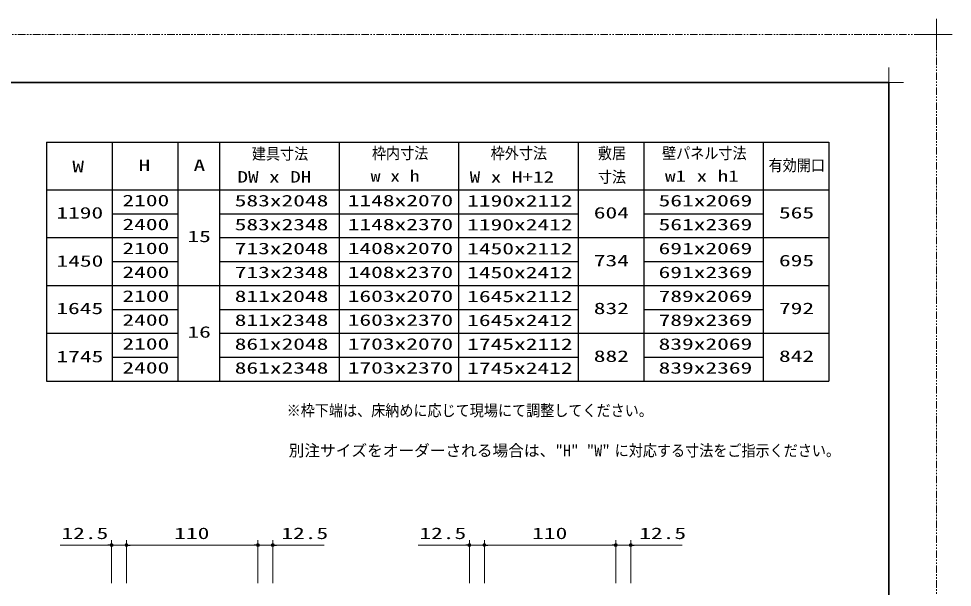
# Model space of a CAD drawing. Units: millimetres, scale not verified. Extents: x -1306 to 1306, y -607 to 607.
# Drawn here: x -381 to 400, y 131 to 607 of the extents above; entities that cross this region are included whole.
import ezdxf
from ezdxf.enums import TextEntityAlignment as Align

# ---------------------------------------------------------------- set-up
doc = ezdxf.new("R2010")
doc.units = ezdxf.units.MM
doc.header["$LTSCALE"] = 5
doc.header["$PDMODE"] = 32
doc.header["$PDSIZE"] = 2.5
doc.linetypes.add('USER1', pattern=[2.5, 1.25, -0.25, 0.25, -0.25, 0.25, -0.25])
for name, color, linetype, lineweight in [('0-1_線(黄)', 2, 'Continuous', 15), ('0-3_陰線', 4, 'USER1', 9), ('0-D_線(白)', 7, 'Continuous', 30), ('1-1_寸法線', 3, 'Continuous', 13), ('1-4_DEFPOINTS', 7, 'Continuous', 5), ('1-5_0', 3, 'Continuous', 25), ('1-7_図面枠', 7, 'Continuous', 35), ('1-8_一般', 7, 'Continuous', 5)]:
    doc.layers.add(name, color=color, linetype=linetype, lineweight=lineweight)
doc.styles.add('ＭＳ ゴシック', font='')
doc.styles.get('ＭＳ ゴシック').set_extended_font_data('MS Gothic')

# ---------------------------------------------------------------- blocks, each defined once
blk = doc.blocks.new('_DOT')
at = {"layer": '1-5_0'}
blk.add_line((-2.5, 0), (-5, 0), dxfattribs=at)
for points in [[(0, 0), (-2.5, 0), (-2.48, 0.313)], [(0, 0), (-2.48, -0.313), (-2.5, 0)], [(0, 0), (-2.48, 0.313), (-2.421, 0.622)], [(0, 0), (-2.421, -0.622), (-2.48, -0.313)], [(0, 0), (-2.421, 0.622), (-2.324, 0.92)], [(0, 0), (-2.324, -0.92), (-2.421, -0.622)], [(0, 0), (-2.324, 0.92), (-2.191, 1.204)], [(0, 0), (-2.191, -1.204), (-2.324, -0.92)], [(0, 0), (-2.191, 1.204), (-2.023, 1.469)], [(0, 0), (-2.023, -1.469), (-2.191, -1.204)], [(0, 0), (-2.023, 1.469), (-1.822, 1.711)], [(0, 0), (-1.822, -1.711), (-2.023, -1.469)], [(0, 0), (-1.822, 1.711), (-1.594, 1.926)], [(0, 0), (-1.594, -1.926), (-1.822, -1.711)], [(0, 0), (-1.594, 1.926), (-1.34, 2.111)], [(0, 0), (-1.34, -2.111), (-1.594, -1.926)], [(0, 0), (-1.34, 2.111), (-1.064, 2.262)], [(0, 0), (-1.064, -2.262), (-1.34, -2.111)], [(0, 0), (-1.064, 2.262), (-0.773, 2.378)], [(0, 0), (-0.773, -2.378), (-1.064, -2.262)], [(0, 0), (-0.773, 2.378), (-0.468, 2.456)], [(0, 0), (-0.468, -2.456), (-0.773, -2.378)], [(0, 0), (-0.468, 2.456), (-0.157, 2.495)], [(0, 0), (-0.157, -2.495), (-0.468, -2.456)], [(0, 0), (-0.157, 2.495), (0.157, 2.495)], [(0, 0), (0.157, -2.495), (-0.157, -2.495)], [(0, 0), (0.157, 2.495), (0.468, 2.456)], [(0, 0), (0.468, 2.456), (0.773, 2.378)], [(0, 0), (0.773, 2.378), (1.064, 2.262)], [(0, 0), (1.064, 2.262), (1.34, 2.111)], [(0, 0), (1.34, 2.111), (1.594, 1.926)], [(0, 0), (1.594, 1.926), (1.822, 1.711)], [(0, 0), (1.822, 1.711), (2.023, 1.469)], [(0, 0), (2.023, 1.469), (2.191, 1.204)], [(0, 0), (2.191, 1.204), (2.324, 0.92)], [(0, 0), (2.324, 0.92), (2.421, 0.622)], [(0, 0), (2.421, 0.622), (2.48, 0.313)], [(0, 0), (2.48, 0.313), (2.5, 0)], [(0, 0), (0.468, -2.456), (0.157, -2.495)], [(0, 0), (0.773, -2.378), (0.468, -2.456)], [(0, 0), (1.064, -2.262), (0.773, -2.378)], [(0, 0), (1.34, -2.111), (1.064, -2.262)], [(0, 0), (1.594, -1.926), (1.34, -2.111)], [(0, 0), (1.822, -1.711), (1.594, -1.926)], [(0, 0), (2.023, -1.469), (1.822, -1.711)], [(0, 0), (2.191, -1.204), (2.023, -1.469)], [(0, 0), (2.324, -0.92), (2.191, -1.204)], [(0, 0), (2.421, -0.622), (2.324, -0.92)], [(0, 0), (2.48, -0.313), (2.421, -0.622)], [(0, 0), (2.5, 0), (2.48, -0.313)]]:
    blk.add_solid(points, dxfattribs=at)
blk = doc.blocks.new('グループ-13-1')
at = {"layer": '1-8_一般'}
for p, q in [((62041.6, -14029.5), (62041.6, -13365.5)), ((61709.6, -13697.5), (62373.6, -13697.5))]:
    blk.add_line(p, q, dxfattribs=at)

msp = doc.modelspace()

# ---------------------------------------------------------------- linework, layer by layer
at = {"layer": '0-3_陰線'}
for p, q in [((387.036, 594), (-1292.964, 594)), ((387.036, -594), (387.036, 594))]:
    msp.add_line(p, q, dxfattribs=at)
at = {"layer": '0-D_線(白)'}
for p, q in [((-357.964, 504), (-357.964, 304)), ((-357.964, 504), (297.036, 504)), ((-302.964, 504), (-302.964, 304)), ((-247.964, 504), (-247.964, 304)), ((-212.964, 504), (-212.964, 304)), ((-112.964, 504), (-112.964, 304)), ((-12.964, 504), (-12.964, 304)), ((87.036, 504), (87.036, 304)), ((142.036, 504), (142.036, 304)), ((242.036, 504), (242.036, 304)), ((297.036, 504), (297.036, 304)), ((-357.964, 464), (297.036, 464)), ((-302.964, 444), (-247.964, 444)), ((-212.964, 444), (87.036, 444)), ((142.036, 444), (242.036, 444)), ((-357.964, 424), (-247.964, 424)), ((-212.964, 424), (297.036, 424)), ((-302.964, 404), (-247.964, 404)), ((-212.964, 404), (87.036, 404)), ((142.036, 404), (242.036, 404)), ((-357.964, 384), (297.036, 384)), ((-302.964, 364), (-247.964, 364)), ((-212.964, 364), (87.036, 364)), ((142.036, 364), (242.036, 364)), ((-357.964, 344), (-247.964, 344)), ((-212.964, 344), (297.036, 344)), ((-302.964, 324), (-247.964, 324)), ((-212.964, 324), (87.036, 324)), ((142.036, 324), (242.036, 324)), ((-357.964, 304), (297.036, 304)), ((-302.964, 304), (-247.964, 304))]:
    msp.add_line(p, q, dxfattribs=at)
at = {"layer": '1-1_寸法線'}
for p, q in [((-306.427, 166.73), (-346.475, 166.73)), ((-303.427, 134.727), (-303.427, 170.73)), ((-290.927, 166.73), (-303.427, 166.73)), ((-290.927, 134.73), (-290.927, 170.73)), ((-290.927, 134.73), (-290.927, 170.73)), ((-287.927, 166.73), (-183.927, 166.73)), ((-287.927, 166.73), (-284.927, 166.73)), ((-183.927, 166.73), (-186.927, 166.73)), ((-180.927, 134.73), (-180.927, 170.73)), ((-180.927, 134.73), (-180.927, 170.73)), ((-180.927, 166.73), (-168.427, 166.73)), ((-168.427, 134.727), (-168.427, 170.73)), ((-165.427, 166.73), (-125.38, 166.73)), ((-6.851, 166.73), (-46.898, 166.73)), ((-3.851, 134.727), (-3.851, 170.73)), ((8.649, 166.73), (-3.851, 166.73)), ((8.649, 134.73), (8.649, 170.73)), ((8.649, 134.73), (8.649, 170.73)), ((11.649, 166.73), (115.649, 166.73)), ((11.649, 166.73), (14.649, 166.73)), ((115.649, 166.73), (112.649, 166.73)), ((118.649, 134.73), (118.649, 170.73)), ((118.649, 134.73), (118.649, 170.73)), ((118.649, 166.73), (131.149, 166.73)), ((131.149, 134.727), (131.149, 170.73)), ((134.149, 166.73), (174.197, 166.73))]:
    msp.add_line(p, q, dxfattribs=at)
at = {"layer": '1-4_DEFPOINTS'}
for p, q in [((347.036, 541.55), (347.036, 566.45)), ((334.586, 554), (359.486, 554))]:
    msp.add_line(p, q, dxfattribs=at)
for p in [(-303.427, 166.73), (-180.927, 166.73), (-168.427, 166.73), (-3.851, 166.73), (118.649, 166.73), (131.149, 166.73)]:
    msp.add_point(p, dxfattribs=at)
at = {"layer": '1-7_図面枠'}
msp.add_lwpolyline([(-1252.964, -554), (347.036, -554), (347.036, 554), (-1252.964, 554)], close=True, dxfattribs=at)

# ---------------------------------------------------------------- block references
at = {"layer": '0-3_陰線', "xscale": 0.04, "yscale": 0.04}
msp.add_blockref('グループ-13-1', (-2094.629, 1141.9), dxfattribs=at)
at = {"layer": '1-1_寸法線', "xscale": 0.6, "yscale": 0.6}
for p in [(-303.427, 166.73), (-180.927, 166.73), (-180.927, 166.73), (-3.851, 166.73), (118.649, 166.73), (118.649, 166.73)]:
    msp.add_blockref('_DOT', p, dxfattribs=at)
at = {"layer": '1-1_寸法線', "xscale": 0.6, "yscale": 0.6, "rotation": 180}
for p in [(-290.927, 166.73), (-290.927, 166.73), (-168.427, 166.73), (8.649, 166.73), (8.649, 166.73), (131.149, 166.73)]:
    msp.add_blockref('_DOT', p, dxfattribs=at)

# ---------------------------------------------------------------- texts
at = {"layer": '0-1_線(黄)', "style": 'ＭＳ ゴシック'}
for s, height, width, p in [('建具寸法', 9.604, 0.9, (-185.965, 486.519)), ('枠内寸法', 9.604, 0.9, (-85.438, 487.002)), ('枠外寸法', 9.604, 0.9, (13.954, 487.002)), ('敷居', 9.604, 0.9, (103.708, 487.002)), ('壁パネル寸法', 9.604, 0.9, (157.382, 487.002)), ('W', 9.604, 1.5, (-336.217, 475.906)), ('H', 9.604, 1.5, (-280.826, 476.887)), ('A', 9.604, 1.5, (-234.792, 476.887)), ('有効開口', 9.604, 0.9, (246.543, 476.887)), ('DW x DH', 9.604, 1.35, (-197.962, 467.19)), ('w x h', 9.621, 1.25, (-86.509, 467.877)), ('W x H+12', 9.621, 1.35, (-3.657, 467.122)), ('寸法', 9.604, 0.9, (103.657, 467.122)), ('w1 x h1', 9.604, 1.35, (159.814, 467.877)), ('2100', 9.604, 1.5, (-294.301, 447.408)), ('583x2048', 9.604, 1.5, (-200.324, 447.282)), ('1148x2070', 9.604, 1.5, (-105.729, 447.348)), ('1190x2112', 9.604, 1.5, (-5.729, 447.136)), ('561x2069', 9.604, 1.5, (154.476, 447.282)), ('1190', 9.604, 1.5, (-349.621, 437.121)), ('604', 9.604, 1.5, (100.222, 437.157)), ('565', 9.604, 1.5, (255.222, 437.157)), ('2400', 9.604, 1.5, (-294.301, 427.408)), ('583x2348', 9.604, 1.5, (-200.324, 427.282)), ('1148x2370', 9.604, 1.5, (-105.729, 427.348)), ('1190x2412', 9.604, 1.5, (-5.729, 427.136)), ('561x2369', 9.604, 1.5, (154.476, 427.282)), ('15', 9.604, 1.5, (-239.89, 417.388)), ('2100', 9.604, 1.5, (-294.301, 407.408)), ('713x2048', 9.604, 1.5, (-200.324, 407.282)), ('1408x2070', 9.604, 1.5, (-105.729, 407.348)), ('1450x2112', 9.604, 1.5, (-5.729, 407.136)), ('691x2069', 9.604, 1.5, (154.476, 407.282)), ('1450', 9.604, 1.5, (-349.479, 396.817)), ('734', 9.604, 1.5, (100.222, 397.157)), ('695', 9.604, 1.5, (255.222, 397.157)), ('2400', 9.604, 1.5, (-294.301, 387.408)), ('713x2348', 9.604, 1.5, (-200.324, 387.282)), ('1408x2370', 9.604, 1.5, (-105.729, 387.348)), ('1450x2412', 9.604, 1.5, (-5.729, 387.136)), ('691x2369', 9.604, 1.5, (154.476, 387.282)), ('2100', 9.604, 1.5, (-294.301, 367.408)), ('811x2048', 9.604, 1.5, (-200.324, 367.282)), ('1603x2070', 9.604, 1.5, (-105.729, 367.348)), ('1645x2112', 9.604, 1.5, (-5.729, 367.136)), ('789x2069', 9.604, 1.5, (154.476, 367.282)), ('1645', 9.604, 1.5, (-349.621, 357.121)), ('832', 9.604, 1.5, (100.222, 357.157)), ('792', 9.604, 1.5, (255.222, 357.157)), ('2400', 9.604, 1.5, (-294.301, 347.408)), ('811x2348', 9.604, 1.5, (-200.324, 347.282)), ('1603x2370', 9.604, 1.5, (-105.729, 347.348)), ('1645x2412', 9.604, 1.5, (-5.729, 347.136)), ('789x2369', 9.604, 1.5, (154.476, 347.282)), ('16', 9.604, 1.5, (-239.89, 337.388)), ('2100', 9.604, 1.5, (-294.301, 327.408)), ('861x2048', 9.604, 1.5, (-200.324, 327.282)), ('1703x2070', 9.604, 1.5, (-105.729, 327.348)), ('1745x2112', 9.604, 1.5, (-5.729, 327.136)), ('839x2069', 9.604, 1.5, (154.476, 327.282)), ('1745', 9.604, 1.5, (-349.479, 316.817)), ('882', 9.604, 1.5, (100.222, 317.157)), ('842', 9.604, 1.5, (255.222, 317.157)), ('2400', 9.604, 1.5, (-294.301, 307.408)), ('861x2348', 9.604, 1.5, (-200.324, 307.282)), ('1703x2370', 9.604, 1.5, (-105.729, 307.348)), ('1745x2412', 9.604, 1.5, (-5.729, 307.136)), ('839x2369', 9.604, 1.5, (154.476, 307.282)), ('※枠下端は、床納めに応じて現場にて調整してください。', 9.604, 0.9, (-156.834, 271.676)), ('に対応する寸法をご指示ください。', 9.604, 0.9, (117.717, 238.143))]:
    msp.add_text(s, height=height, dxfattribs=dict(at, width=width)).set_placement(p, align=Align.BOTTOM_LEFT)
msp.add_text('別注サイズをオーダーされる場合は、"H" "W"', height=9.621, dxfattribs=at).set_placement((-155.141, 238.143), align=Align.BOTTOM_LEFT)
at = {"layer": '1-1_寸法線', "style": 'ＭＳ ゴシック', "width": 1.5}
for s, p in [('12.5', (-345.332, 168.879)), ('110', (-250.927, 168.879)), ('12.5', (-161.284, 168.879)), ('12.5', (-45.756, 168.879)), ('110', (48.649, 168.879)), ('12.5', (138.292, 168.879))]:
    msp.add_text(s, height=9.604, dxfattribs=at).set_placement(p, align=Align.BOTTOM_LEFT)

doc.saveas('drawing.dxf')
